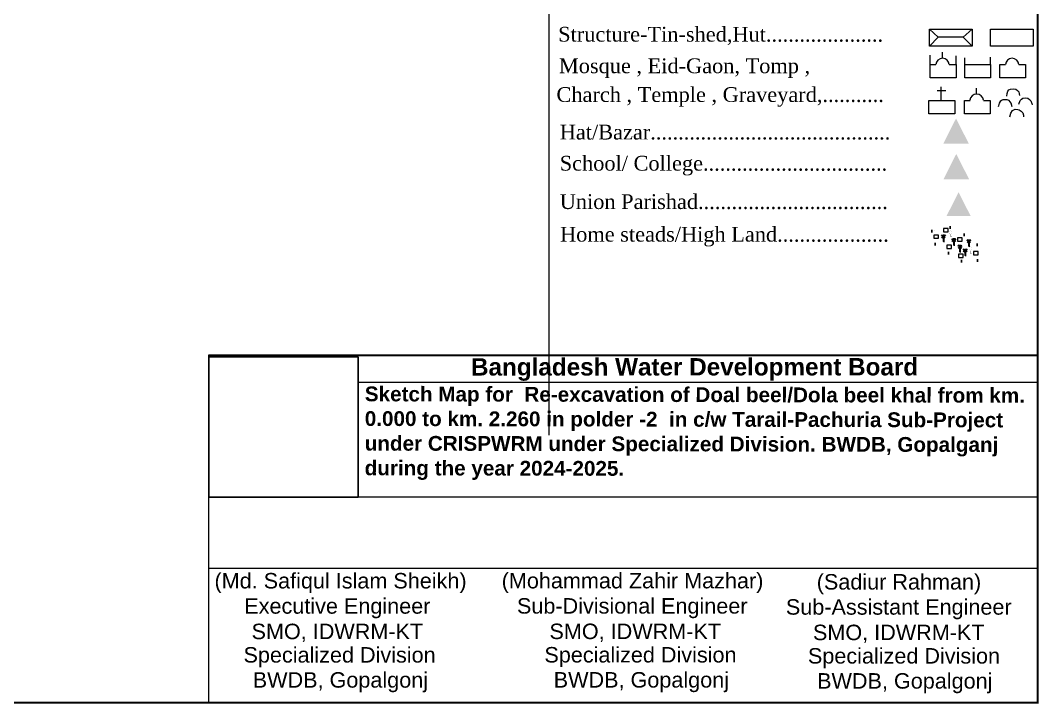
# Model space of a CAD drawing. Header units: millimetres. Extents: x 103 to 145964, y -150542 to -48.
# Drawn here: x 30124 to 31363, y -102945 to -102114 of the extents above; entities that cross this region are included whole.
import ezdxf
from ezdxf.enums import TextEntityAlignment as Align

# ---------------------------------------------------------------- set-up
doc = ezdxf.new("R2010")
doc.units = ezdxf.units.MM
doc.header["$MEASUREMENT"] = 0
doc.linetypes.add('ACAD_ISO02W100', pattern=[15, 12, -3])
doc.linetypes.add('DOT2', pattern=[0.125, 0, -0.125])
for name, color, linetype, lineweight in [('Bazar', 97, 'Continuous', 15), ('Church', 170, 'Continuous', 9), ('Eid-Gah', 170, 'Continuous', 9), ('existing-profile', 5, 'ACAD_ISO02W100', 25), ('FRAM', 7, 'Continuous', 50), ('Graveyard', 40, 'Continuous', 9), ('HOUSE', 144, 'Continuous', 18), ('Mosque', 170, 'Continuous', 9), ('OUTLINE', 7, 'Continuous', 15), ('PL', 7, 'Continuous', 15), ('Temple', 170, 'Continuous', 9), ('Tomb', 170, 'Continuous', 9), ('Union', 7, 'Continuous', 15)]:
    doc.layers.add(name, color=color, linetype=linetype, lineweight=lineweight)
for name, color, linetype in [('boundary', 7, 'Continuous'), ('Home Stead', 151, 'Continuous'), ('TEXT', 5, 'Continuous'), ('Trees', 77, 'Continuous')]:
    doc.layers.add(name, color=color, linetype=linetype)
doc.styles.add('AR', font='arial.ttf', dxfattribs={"height": 450})
doc.styles.add('b', font='times.ttf')
doc.styles.add('sum', font='arialbd.ttf')
picture_1 = doc.add_image_def('image2.png', size_in_pixel=(204, 192))

# ---------------------------------------------------------------- blocks, each defined once
blk = doc.blocks.new('A$C01DB3217')
at = {"layer": 'Trees', "color": 1, "lineweight": 30}
blk.add_lwpolyline([(0, 0.0028), (0, -0.0071), (0.0015, -0.0071)], dxfattribs=at)
for centre, start, end in [((-0.012, -0.0154), 41.2491, 62.6782), ((0.012, -0.0154), 117.3218, 138.7509)]:
    blk.add_arc(centre, 0.0195, start, end, dxfattribs=at)
blk = doc.blocks.new('A$C7FEE66E4')
at = {"layer": 'Trees', "linetype": 'Continuous', "const_width": 0.000142}
blk.add_lwpolyline([(0, 0, 0.606435), (0, 0.0049, 0.606435)], format="xyb", close=True, dxfattribs=at)
at = {"layer": 'Trees', "linetype": 'Continuous', "const_width": 0.000252}
for points in [[(0, 0), (0, -0.0029)], [(0, -0.0029), (0.0017, -0.0029)]]:
    blk.add_lwpolyline(points, dxfattribs=at)

msp = doc.modelspace()

# ---------------------------------------------------------------- hatches: boundary and pattern name
at = {"layer": 'Bazar'}
for color, points in [(256, [(31262.4, -102232.9), (31246.8, -102263.7), (31278, -102263.7)]), (5, [(31262.7, -102276.1), (31247.1, -102306.9), (31278.3, -102306.9)])]:
    msp.add_hatch(color=color, dxfattribs=at).paths.add_polyline_path(points)
at = {"layer": 'Union'}
msp.add_hatch(color=0, dxfattribs=at).paths.add_polyline_path([(31265.5, -102322.7), (31250.9, -102351.5), (31280.1, -102351.5)])

# ---------------------------------------------------------------- linework, layer by layer
at = {"layer": 'boundary', "color": 0}
for points, const_width in [([(28786.2, -101108), (31361.7, -101108), (31361.7, -102943.9), (28786.2, -102943.9), (28786.2, -101108)], 2.35), ([(30766.9, -102618.7), (30766.9, -101108)], 1.71)]:
    msp.add_lwpolyline(points, dxfattribs=dict(at, const_width=const_width))
at = {"layer": 'Church', "linetype": 'Continuous'}
for points in [[(31249.9, -102199.1), (31239.3, -102199.1)], [(31249.9, -102199.1), (31239.3, -102199.1)], [(31244.3, -102210.9), (31244.3, -102194.5)], [(31244.3, -102210.9), (31244.3, -102194.5)]]:
    msp.add_lwpolyline(points, dxfattribs=at)
msp.add_lwpolyline([(31229.3, -102227.2), (31229.3, -102210.9), (31260.8, -102210.9), (31260.8, -102227.2), (31247.9, -102227.2), (31247.9, -102227.2), (31247.9, -102227.2), (31247.9, -102227.2), (31229.3, -102227.2)], close=True, dxfattribs=at)
msp.add_lwpolyline([(31229.3, -102227.2), (31229.3, -102210.9), (31260.8, -102210.9), (31260.8, -102227.2), (31247.9, -102227.2), (31247.9, -102227.2), (31247.9, -102227.2), (31247.9, -102227.2), (31229.3, -102227.2)], close=True, dxfattribs=at)
at = {"layer": 'Eid-Gah', "linetype": 'Continuous'}
for p, q in [((31273, -102167.2), (31273, -102159)), ((31273, -102167.2), (31273, -102159)), ((31304.5, -102167.2), (31304.5, -102158.5)), ((31304.5, -102167.2), (31304.5, -102158.5))]:
    msp.add_line(p, q, dxfattribs=at)
msp.add_lwpolyline([(31273, -102183.5), (31273, -102167.2), (31304.5, -102167.2), (31304.5, -102183.5), (31287.1, -102183.5), (31287.1, -102183.5), (31287.1, -102183.5), (31287.1, -102183.5), (31273, -102183.5)], close=True, dxfattribs=at)
msp.add_lwpolyline([(31273, -102183.5), (31273, -102167.2), (31304.5, -102167.2), (31304.5, -102183.5), (31287.1, -102183.5), (31287.1, -102183.5), (31287.1, -102183.5), (31287.1, -102183.5), (31273, -102183.5)], close=True, dxfattribs=at)
at = {"layer": 'FRAM', "linetype": 'Continuous', "const_width": 2.25}
msp.add_lwpolyline([(30352.6, -102521.1), (31361.7, -102521.1), (31361.7, -102521.1)], dxfattribs=at)
at = {"layer": 'Graveyard'}
for points in [[(31324.2, -102205.8), (31324.8, -102202.6), (31325.3, -102199.7), (31326.6, -102198.1), (31328.6, -102197.2), (31332.5, -102197), (31335, -102197.4), (31337.2, -102198.7), (31339, -102200.6), (31339.3, -102202.8), (31339.5, -102205.1)], [(31324.2, -102205.8), (31324.8, -102202.6), (31325.3, -102199.7), (31326.6, -102198.1), (31328.6, -102197.2), (31332.5, -102197), (31335, -102197.4), (31337.2, -102198.7), (31339, -102200.6), (31339.3, -102202.8), (31339.5, -102205.1)], [(31330.7, -102218.8), (31329.3, -102214.1), (31326.9, -102211), (31324.6, -102210.3), (31322.4, -102210.1), (31319.4, -102210.3), (31317.6, -102210.9), (31316, -102212.1), (31314.7, -102214.1), (31314.2, -102217.5), (31313.8, -102218.8)], [(31330.7, -102218.8), (31329.3, -102214.1), (31326.9, -102211), (31324.6, -102210.3), (31322.4, -102210.1), (31319.4, -102210.3), (31317.6, -102210.9), (31316, -102212.1), (31314.7, -102214.1), (31314.2, -102217.5), (31313.8, -102218.8)], [(31339, -102215.5), (31340.6, -102211), (31342, -102209.6), (31343.8, -102208.3), (31346.9, -102208), (31349.6, -102208.2), (31351.9, -102209.8), (31353.3, -102211.6), (31354.6, -102214.6), (31355.1, -102216.4)], [(31339, -102215.5), (31340.6, -102211), (31342, -102209.6), (31343.8, -102208.3), (31346.9, -102208), (31349.6, -102208.2), (31351.9, -102209.8), (31353.3, -102211.6), (31354.6, -102214.6), (31355.1, -102216.4)], [(31327.8, -102231.1), (31329.1, -102226.3), (31331.1, -102223.2), (31334.5, -102221.8), (31337.5, -102222), (31339.3, -102222.3), (31341.8, -102224), (31343.6, -102226.1), (31344.4, -102228.8), (31344.4, -102231)], [(31327.8, -102231.1), (31329.1, -102226.3), (31331.1, -102223.2), (31334.5, -102221.8), (31337.5, -102222), (31339.3, -102222.3), (31341.8, -102224), (31343.6, -102226.1), (31344.4, -102228.8), (31344.4, -102231)]]:
    msp.add_lwpolyline(points, dxfattribs=at)
at = {"layer": 'Home Stead', "color": 7, "linetype": 'DOT2', "lineweight": 50, "ltscale": 159.474072, "flags": 128}
msp.add_lwpolyline([(31233, -102370.2), (31229, -102376.3), (31233.5, -102383.8), (31239.5, -102387.5), (31244.5, -102391.6), (31248.9, -102396.1), (31253.6, -102397), (31256.5, -102397.1), (31260.7, -102403.7), (31267.4, -102406.4), (31278.5, -102407.9), (31288.6, -102405.9), (31291.4, -102397.2), (31287.9, -102386.7), (31283.1, -102381.4), (31275.6, -102377.3), (31262.3, -102366.7), (31246.1, -102364), (31239.8, -102368.2), (31233, -102370.2)], dxfattribs=at)
at = {"layer": 'HOUSE', "linetype": 'Continuous'}
for points in [[(31230.2, -102124.1), (31282.1, -102124.1), (31282.1, -102145.1), (31230.2, -102145.1)], [(31230.2, -102124.1), (31282.1, -102124.1), (31282.1, -102145.1), (31230.2, -102145.1)], [(31304.4, -102124.1), (31356.3, -102124.1), (31356.3, -102145.1), (31304.4, -102145.1)], [(31304.4, -102124.1), (31356.3, -102124.1), (31356.3, -102145.1), (31304.4, -102145.1)]]:
    msp.add_lwpolyline(points, close=True, dxfattribs=at)
for points in [[(31282.1, -102124.1), (31270.9, -102134.1), (31240.6, -102134.1), (31230.2, -102124.1)], [(31282.1, -102124.1), (31270.9, -102134.1), (31240.6, -102134.1), (31230.2, -102124.1)], [(31240.6, -102134.1), (31230.2, -102145.1)], [(31240.6, -102134.1), (31230.2, -102145.1)], [(31270.9, -102134.1), (31282.1, -102145.1)], [(31270.9, -102134.1), (31282.1, -102145.1)]]:
    msp.add_lwpolyline(points, dxfattribs=at)
at = {"layer": 'HOUSE'}
for points in [[(31235.4, -102378.7), (31241, -102378.7), (31241, -102374.8), (31235.4, -102374.8), (31235.4, -102378.7)], [(31247.1, -102370.8), (31252.7, -102370.8), (31252.7, -102366.9), (31247.1, -102366.9), (31247.1, -102370.8)], [(31251.1, -102391.1), (31256.7, -102391.1), (31256.7, -102387.2), (31251.1, -102387.2), (31251.1, -102391.1)], [(31264.2, -102382.2), (31269.8, -102382.2), (31269.8, -102378.2), (31264.2, -102378.2), (31264.2, -102382.2)], [(31265.5, -102402), (31271.1, -102402), (31271.1, -102398), (31265.5, -102398), (31265.5, -102402)], [(31283.7, -102398.8), (31289.3, -102398.8), (31289.3, -102394.9), (31283.7, -102394.9), (31283.7, -102398.8)]]:
    msp.add_lwpolyline(points, dxfattribs=at)
at = {"layer": 'Mosque', "linetype": 'Continuous'}
for p, q in [((31246, -102159.6), (31246, -102152.4)), ((31246, -102159.6), (31246, -102152.4)), ((31231, -102167.2), (31231, -102155.9)), ((31231, -102167.2), (31231, -102155.9)), ((31262.4, -102167.2), (31262.4, -102156.8)), ((31262.4, -102167.2), (31262.4, -102156.8))]:
    msp.add_line(p, q, dxfattribs=at)
for points in [[(31254.2, -102167.2), (31262.4, -102167.2), (31262.4, -102183.5), (31249.7, -102183.5), (31249.7, -102183.5), (31245, -102183.5), (31245, -102183.5), (31231, -102183.5), (31231, -102167.2), (31237.8, -102167.2)], [(31254.2, -102167.2), (31262.4, -102167.2), (31262.4, -102183.5), (31245, -102183.5), (31245, -102183.5), (31245, -102183.5), (31245, -102183.5), (31231, -102183.5), (31231, -102167.2), (31237.8, -102167.2)]]:
    msp.add_lwpolyline(points, dxfattribs=at)
msp.add_arc((31246, -102167.8), 8.19, 3.9267, 176.0733, dxfattribs=at)
msp.add_arc((31246, -102167.8), 8.19, 3.9267, 176.0733, dxfattribs=at)
at = {"layer": 'PL'}
for p, q in [((30352.6, -102521.1), (30352.6, -102943.9)), ((31361.7, -102521.1), (31361.7, -102943.9)), ((31361.7, -102554.1), (30534.8, -102554.1)), ((31362.3, -102693.8), (30353.2, -102693.8)), ((31361.7, -102780.5), (30352.6, -102780.5))]:
    msp.add_line(p, q, dxfattribs=at)
at = {"layer": 'PL', "const_width": 0.252}
for points in [[(30698, -102693.8), (30698, -102943.7)], [(31043.3, -102693.8), (31043.3, -102943.9)]]:
    msp.add_lwpolyline(points, dxfattribs=at)
at = {"layer": 'Temple', "linetype": 'Continuous'}
msp.add_line((31287.5, -102203.2), (31287.5, -102196.1), dxfattribs=at)
msp.add_line((31287.5, -102203.2), (31287.5, -102196.1), dxfattribs=at)
msp.add_lwpolyline([(31295.7, -102210.9), (31304, -102210.9), (31304, -102227.2), (31286.5, -102227.2), (31286.5, -102227.2), (31286.5, -102227.2), (31286.5, -102227.2), (31272.5, -102227.2), (31272.5, -102210.9), (31279.4, -102210.9)], dxfattribs=at)
msp.add_lwpolyline([(31295.7, -102210.9), (31304, -102210.9), (31304, -102227.2), (31286.5, -102227.2), (31286.5, -102227.2), (31286.5, -102227.2), (31286.5, -102227.2), (31272.5, -102227.2), (31272.5, -102210.9), (31279.4, -102210.9)], dxfattribs=at)
msp.add_arc((31287.5, -102211.4), 8.19, 3.9267, 176.0733, dxfattribs=at)
msp.add_arc((31287.5, -102211.4), 8.19, 3.9267, 176.0733, dxfattribs=at)
at = {"layer": 'Tomb', "linetype": 'Continuous'}
msp.add_lwpolyline([(31338.8, -102167.2), (31347.1, -102167.2), (31347.1, -102183.5), (31329.6, -102183.5), (31329.6, -102183.5), (31329.6, -102183.5), (31329.6, -102183.5), (31315.6, -102183.5), (31315.6, -102167.2), (31322.5, -102167.2)], dxfattribs=at)
msp.add_arc((31330.6, -102167.8), 8.19, 3.9267, 176.0733, dxfattribs=at)
msp.add_arc((31330.6, -102167.8), 8.19, 3.9267, 176.0733, dxfattribs=at)

# ---------------------------------------------------------------- block references
at = {"layer": 'Trees', "ltscale": 0.1, "xscale": 794.071693348742, "yscale": 794.0716933487274, "zscale": 794.0716933487327}
for p in [(31247, -102376.5), (31259.7, -102380.9), (31267.2, -102389.1), (31278, -102382.4), (31273.5, -102393.6)]:
    msp.add_blockref('A$C01DB3217', p, dxfattribs=at)
at = {"layer": 'Trees', "linetype": 'DOT2', "ltscale": 0.2, "xscale": 1006.974942023757, "yscale": 1006.974942023749, "zscale": 1006.974942023754}
for p in [(31255.7, -102373.7), (31279.6, -102394)]:
    msp.add_blockref('A$C7FEE66E4', p, dxfattribs=at)

# ---------------------------------------------------------------- texts
at = {"layer": 'FRAM', "linetype": 'Continuous', "lineweight": -3, "style": 'AR'}
for s, p in [('(Md. Safiqul Islam Sheikh)   ', (30524.3, -102804.9)), ('(Mohammad Zahir Mazhar)      ', (30890.6, -102804.8)), ('Executive Engineer     ', (30527.7, -102835.6)), ('Sub-Divisional Engineer       ', (30893.9, -102835.5)), ('SMO, IDWRM-KT      ', (30893.9, -102866.5)), ('SMO, IDWRM-KT     ', (30527.7, -102866.6)), ('Specialized Division     ', (30530.4, -102895.1)), ('Specialized Division     ', (30896.6, -102895)), ('BWDB, Gopalgonj     ', (30531.4, -102925.6)), ('BWDB, Gopalgonj     ', (30897.7, -102925.5))]:
    msp.add_text(s, height=18.823, dxfattribs=at).set_placement(p, align=Align.CENTER)
at = {"layer": 'FRAM', "linetype": 'Continuous', "style": 'AR'}
for s, p in [('(Sadiur Rahman)     ', (31211.2, -102806.2)), ('Sub-Assistant Engineer      ', (31214.6, -102836.8)), ('SMO, IDWRM-KT      ', (31214.6, -102867.8)), ('Specialized Division     ', (31217.3, -102896.3)), ('BWDB, Gopalgonj     ', (31218.3, -102926.8))]:
    msp.add_text(s, height=18.823, dxfattribs=at).set_placement(p, align=Align.CENTER)
at = {"layer": 'OUTLINE', "ltscale": 0.1, "style": 'b'}
for s, p in [('Structure-Tin-shed,Hut.....................', (30778.2, -102139.4)), ('Mosque , Eid-Gaon, Tomp ,', (30779.1, -102177.8)), ('Charch , Temple , Graveyard,........... ', (30776.1, -102212.8)), ('Home steads/High Land....................', (30780.5, -102382.8))]:
    msp.add_text(s, height=17.992, dxfattribs=at).set_placement(p)
at = {"layer": 'OUTLINE', "ltscale": 0.1, "char_height": 17.992, "width": 839.488, "attachment_point": 1, "style": 'b'}
for s, insert in [('Hat/Bazar...........................................', (30780.1, -102240.5)), ('School/ College.................................', (30780.1, -102278.4)), ('Union Parishad..................................', (30780.1, -102325.1))]:
    msp.add_mtext(s, dxfattribs=dict(at, insert=insert))
at = {"layer": 'TEXT', "color": 7, "style": 'sum'}
msp.add_text('Bangladesh Water Development Board', height=21.116, rotation=0.0165, dxfattribs=at).set_placement((30944.2, -102545.7), align=Align.CENTER)
at = {"layer": 'TEXT', "color": 7, "insert": (30542.9, -102559.1), "char_height": 18, "width": 829.194, "attachment_point": 1, "rotation": 359.871, "style": 'sum'}
msp.add_mtext('Sketch Map for  Re-excavation of Doal beel/Dola beel khal from km. 0.000 to km. 2.260 in polder -2  in c/w Tarail-Pachuria Sub-Project under CRISPWRM under Specialized Division. BWDB, Gopalganj during the year 2024-2025.', dxfattribs=at)

# ---------------------------------------------------------------- pictures from other files: only their frames are drawn
at = {"layer": 'existing-profile', "color": 1, "linetype": 'ByBlock'}
image = msp.add_image(picture_1, insert=(30353.2, -102693.8), size_in_units=(181.6, 170.9), dxfattribs=at)
image.dxf.flags = 7

doc.saveas('drawing.dxf')
